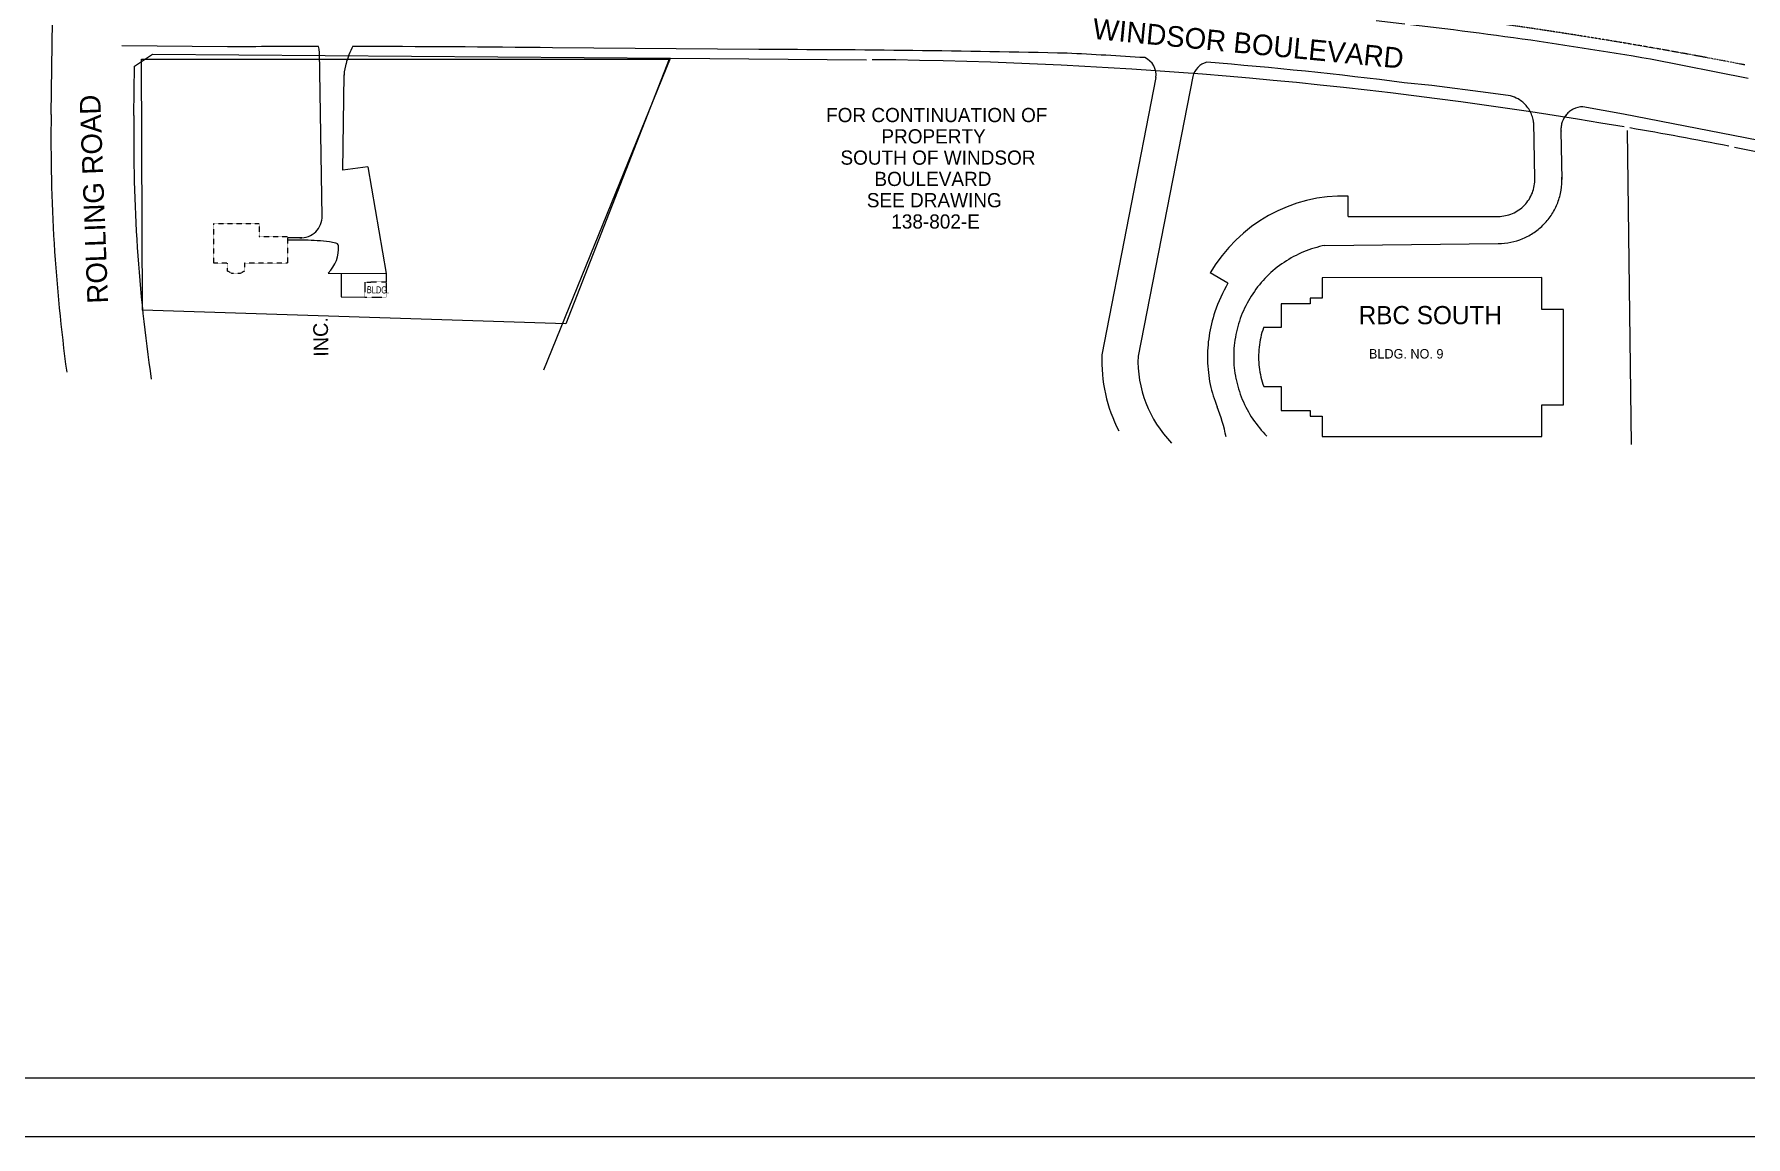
# Model space of a CAD drawing. Header units: inches. Extents: x -46627 to 16189, y -40789 to 47130.
# Drawn here: x -37941 to -20569, y 11291 to 22480 of the extents above; entities that cross this region are included whole.
import ezdxf
from ezdxf.enums import TextEntityAlignment as Align

# ---------------------------------------------------------------- set-up
doc = ezdxf.new("R2010")
doc.units = ezdxf.units.IN
doc.header["$MEASUREMENT"] = 0
for name, pattern in [('DASHED', [0.75, 0.5, -0.25]), ('DIVIDE', [1.25, 0.5, -0.25, 0, -0.25, 0, -0.25]), ('HIDDEN', [0.375, 0.25, -0.125]), ('HIDDEN2', [0.1875, 0.125, -0.0625])]:
    doc.linetypes.add(name, pattern=pattern)
for name, color, linetype in [('19', 7, 'CONTINUOUS'), ('4', 7, 'CONTINUOUS'), ('41', 7, 'CONTINUOUS'), ('55', 7, 'CONTINUOUS'), ('56', 7, 'CONTINUOUS'), ('6', 7, 'CONTINUOUS'), ('7', 7, 'CONTINUOUS'), ('8', 7, 'CONTINUOUS'), ('9', 7, 'CONTINUOUS')]:
    doc.layers.add(name, color=color, linetype=linetype)
doc.styles.add('txt', font='TXT', dxfattribs={"height": 0.2})

msp = doc.modelspace()

# ---------------------------------------------------------------- linework, layer by layer
at = {"layer": '19', "color": 62, "linetype": 'Continuous'}
for p, q in [((-34826.3192, 20055.0294), (-34824.3428, 19815.0042)), ((-34370.2724, 20051.2302), (-34369.5812, 19967.2326)), ((-34824.3428, 19815.0042), (-34584.3176, 19813.005))]:
    msp.add_line(p, q, dxfattribs=at)
at = {"layer": '4', "color": 1, "linetype": 'Continuous'}
for p, q in [((-35979.1004, 22352.7594), (-37051.2824, 22363.809)), ((-35018.8868, 20627.6238), (-35047.1624, 22307.8578)), ((-30586.7672, 22324.5426), (-32679.1148, 22342.8594)), ((-34807.0928, 21101.0682), (-34796.81, 22066.2402)), ((-20544.4412, 22031.1846), (-21537.1352, 22225.677)), ((-26556.9104, 22039.761), (-27104.5484, 19227.8586)), ((-26180.948, 22050.1602), (-26737.7756, 19214.0094)), ((-21810.44, 21667.2546), (-22223.0516, 21744.2838)), ((-22711.0436, 21017.8086), (-22722.0152, 21583.5258)), ((-13982.6588, 20145.4158), (-21810.44, 21667.2546)), ((-22434.5684, 21006.2658), (-22444.6664, 21495.1974)), ((-34554.7232, 21134.3814), (-34807.0928, 21101.0682)), ((-34554.7232, 21134.3814), (-34370.2724, 20051.2302)), ((-24605.8556, 20630.7234), (-24605.8832, 20838.0438)), ((-24605.8556, 20630.7234), (-23081.0336, 20630.9178)), ((-35223.5492, 20414.235), (-35369.2952, 20414.2026)), ((-35192.9864, 20390.241), (-35369.2904, 20390.2026)), ((-24841.046, 20336.6742), (-23080.9856, 20354.679)), ((-34958.3324, 20056.1298), (-34370.2724, 20051.2302)), ((-25824.9644, 19953.7866), (-26004.3704, 20057.3694))]:
    msp.add_line(p, q, dxfattribs=at)
msp.add_lwpolyline([(-22955.7992, 21853.8102), (-23183.612, 21885.4986), (-23755.4612, 21959.301), (-24036.38, 21987.561)], dxfattribs=at)
for centre, radius, start, end in [((-29048.0151, -21366.6513, 0), 44235.0239, 80.22452529, 83.86624971), ((-34924.2485, -178535.4932, 0), 200890.5767, 90.037961111, 90.300936111), ((-35191.0212, 22301.4797), 144, 359.38961111, 21.83543611), ((-34020.3845, 21993.2607), 778.257, 151.9978, 166.14196667), ((-34924.2485, -178535.4932, 0), 200890.5767, 89.359777778, 89.938744444), ((-30791.1997, -123540.0123, 0), 145864.805, 88.690713889, 89.919675), ((-29500.5199, -20844.9823, 0), 43180.0142, 86.23939167, 87.28914167), ((-26747.304, 22066.8968), 192.0974, 351.88991667, 65.75916667), ((-34324.7755, 22040.5577), 472.7324, 161.74805278, 176.92769167), ((-25993.8032, 22009.5487), 192.0974, 103.78936389, 167.76104722), ((-29500.5199, -20844.9823, 0), 43180.0142, 82.73039444, 85.40274167), ((-23036.7339, 21547.8551), 316.479, 60.34464577, 75.18287545), ((-23036.752, 21547.8238, 0), 316.5152, 49.5715, 60.34459444), ((-23036.7785, 21547.7926, 0), 316.556, 38.79934167, 49.57151111), ((-23036.8051, 21547.7711, 0), 316.5903, 28.02797778, 38.79936667), ((-22215.301, 21514.2862, 0), 230.1295, 117.34135278, 128.2031), ((-22215.3087, 21514.3006, 0), 230.1132, 91.92829722, 117.34131389), ((-23036.8255, 21547.76, 0), 316.6135, 17.25715, 28.02801389), ((-23036.8337, 21547.7572, 0), 316.6222, 6.48652778, 17.25719444), ((-22215.1605, 21514.2169), 230.2927, 171.64174147, 184.73736702), ((-22215.2113, 21514.223, 0), 230.2415, 160.783175, 171.6414), ((-22215.2461, 21514.2357, 0), 230.2044, 139.06470207, 160.78331632), ((-22215.2856, 21514.2668, 0), 230.1543, 128.203125, 139.06409167), ((-23082.1663, 21003.3123), 647.6051, 350.443525, 1.968925), ((-23082.1956, 21003.3119), 647.6344, 1.96887222, 2.220525), ((-23081.9728, 21003.3143), 371.2112, 327.39036389, 338.91746944), ((-23082.0171, 21003.3315), 371.2587, 338.91744444, 350.44356667), ((-23082.0515, 21003.3376), 371.2936, 350.443525, 1.968925), ((-23082.1063, 21003.3018), 647.5442, 338.91744444, 350.44356667), ((-24650.7248, 19275.4219), 1563.2652, 88.35628056, 149.98664722), ((-23081.8718, 21003.2208), 371.0718, 292.80291944, 304.33291111), ((-23081.8934, 21003.252), 371.1098, 304.33295, 315.86215556), ((-23081.9287, 21003.286), 371.1587, 315.862175, 327.39036667), ((-23082.0291, 21003.2717), 647.4614, 327.39036389, 338.91746944), ((-35235.0518, 20629.9283), 216, 266.97263333, 1.70788889), ((-23089.5642, 21024.4512), 393.6259, 271.2417971, 292.63742321), ((-23081.8906, 21003.1631), 647.2845, 304.33295, 315.86215556), ((-23081.9521, 21003.2224), 647.3699, 315.862175, 327.39036667), ((-35260.0018, 17556.4901), 2834.5436, 83.59132222, 88.64526944), ((-35201.6754, 20307.7058), 350.0092, 314.046875, 4.21416389), ((-34991.7773, 20034.8878), 341.8433, 71.14721389, 81.90006667), ((-34880.4448, 20330.4102), 27.9952, 6.18467778, 91.78106111), ((-24616.1446, 19208.3237, 0), 1150.5461, 101.27237222, 112.52497778), ((-23089.1909, 21023.364), 668.7353, 270.70302716, 292.70989029), ((-23081.8529, 21003.1086), 647.2182, 292.80291944, 304.33291111), ((-24616.0573, 19208.1749, 0), 1150.7194, 123.77726944, 135.02874444), ((-24616.1204, 19208.2679, 0), 1150.6069, 112.525025, 123.77723333), ((-24615.9531, 19208.0713, 0), 1150.8662, 135.02876389, 146.27928056), ((-24409.1077, 19137.2213, 0), 1634.5219, 150.026725, 161.29), ((-24615.8206, 19207.9829, 0), 1151.0255, 146.27928333, 157.52876389), ((-24605.1788, 19203.6682, 0), 1427.4977, 161.29160833, 171.28565833), ((-24615.6855, 19207.9266, 0), 1151.1719, 157.52874444, 168.77726944), ((-24605.0668, 19203.6503, 0), 1427.611, 171.28562778, 181.27915), ((-24615.5748, 19207.9039, 0), 1151.2849, 168.77723333, 180.025025), ((-25542.0124, 19168.8561), 1563.6497, 177.8375, 207.19948889), ((-25542.0124, 19168.8561), 1196.6155, 177.8375, 224.41433333), ((-24605.0068, 19203.6508, 0), 1427.671, 181.27911667, 191.27235833), ((-24615.5145, 19207.903, 0), 1151.3451, 180.02497778, 191.272375), ((-24615.6831, 19214.5426, 0), 1151.3451, 191.27232222, 202.51971944), ((-24643.8058, 19230.4372), 1395.2674, 192.66268056, 202.36432778), ((-24615.7384, 19214.5187, 0), 1151.2849, 202.51967222, 213.76746389), ((-27771.1302, 17986.608), 1970.499, 11.90649167, 21.21112222), ((-24615.8319, 19214.4553, 0), 1151.1719, 213.76742778, 225.01595278)]:
    msp.add_arc(centre, radius, start, end, dxfattribs=at)
at = {"layer": '41', "color": 94, "linetype": 'Continuous', "elevation": -0.0012}
msp.add_lwpolyline([(-36852.3836, 22228.209), (-31495.316, 22228.209), (-32545.6424, 19540.8606), (-36843.0692, 19678.2774)], close=True, dxfattribs=at)
at = {"layer": '55', "color": 7, "linetype": 'DASHED'}
msp.add_line((3547.4056, 11290.7454), (-46627.2896, 11290.7454), dxfattribs=at)
at = {"layer": '55', "color": 7, "linetype": 'Continuous'}
msp.add_lwpolyline([(-46029.9716, 46521.7554), (-46029.9716, 11888.0634), (2950.0876, 11888.0634), (2950.0876, 46532.5074), (-46029.9716, 46532.5074)], dxfattribs=at)
at = {"layer": '56', "color": 7, "linetype": 'Continuous'}
msp.add_line((-46029.9716, 11888.0634), (-18551.4668, 11888.0634), dxfattribs=at)
at = {"layer": '6', "color": 7, "linetype": 'Continuous'}
for p, q in [((-22637.8832, 20009.4138), (-24870.458, 20009.1138)), ((-22637.8832, 20009.4138), (-24870.458, 20009.1138)), ((-24870.458, 20009.1138), (-24870.4436, 19801.9242)), ((-24870.458, 20009.1138), (-24870.4436, 19801.9242)), ((-22637.84, 19687.1166), (-22637.8832, 20009.4138)), ((-22637.84, 19687.1166), (-22637.8832, 20009.4138)), ((-24991.2356, 19744.3626), (-25284.7112, 19744.3134)), ((-24991.2356, 19744.3626), (-25284.7112, 19744.3134)), ((-25284.7112, 19744.3134), (-25284.68, 19502.5686)), ((-25284.7112, 19744.3134), (-25284.68, 19502.5686)), ((-24870.4436, 19801.9242), (-24991.256, 19801.9146)), ((-24870.4436, 19801.9242), (-24991.256, 19801.9146)), ((-24991.256, 19801.9146), (-24991.2356, 19744.3626)), ((-24991.256, 19801.9146), (-24991.2356, 19744.3626)), ((-22419.1892, 19687.137), (-22637.84, 19687.1166)), ((-22419.1892, 19687.137), (-22637.84, 19687.1166)), ((-22419.08, 18720.2406), (-22419.1892, 19687.137)), ((-22419.08, 18720.2406), (-22419.1892, 19687.137)), ((-25284.68, 19502.5686), (-25464.6896, 19502.5386)), ((-25284.68, 19502.5686), (-25464.6896, 19502.5386)), ((-25461.404, 18903.993), (-25284.596, 18904.0182)), ((-25461.404, 18903.993), (-25284.596, 18904.0182)), ((-25284.596, 18904.0182), (-25284.5696, 18662.2962)), ((-25284.596, 18904.0182), (-25284.5696, 18662.2962)), ((-25284.5696, 18662.2962), (-24991.0904, 18662.3226)), ((-25284.5696, 18662.2962), (-24991.0904, 18662.3226)), ((-24991.0904, 18662.3226), (-24991.1036, 18604.7622)), ((-24991.0904, 18662.3226), (-24991.1036, 18604.7622)), ((-24991.1036, 18604.7622), (-24870.2732, 18604.8006)), ((-24991.1036, 18604.7622), (-24870.2732, 18604.8006)), ((-24870.2732, 18604.8006), (-24870.2336, 18397.6038)), ((-24870.2732, 18604.8006), (-24870.2336, 18397.6038)), ((-22637.7032, 18720.201), (-22419.08, 18720.2406)), ((-22637.7032, 18720.201), (-22419.08, 18720.2406)), ((-22637.6564, 18397.8918), (-22637.7032, 18720.201)), ((-22637.6564, 18397.8918), (-22637.7032, 18720.201))]:
    msp.add_line(p, q, dxfattribs=at)
at = {"layer": '6', "color": 7, "linetype": 'HIDDEN'}
for p, q in [((-34585.5668, 19964.6238), (-34369.5812, 19967.2326)), ((-34585.5668, 19964.6238), (-34584.3176, 19813.005)), ((-34584.3176, 19813.005), (-34368.296, 19811.2062)), ((-34369.5812, 19967.2326), (-34368.296, 19811.2062))]:
    msp.add_line(p, q, dxfattribs=at)
at = {"layer": '6', "color": 2, "linetype": 'Continuous'}
msp.add_line((-24870.2336, 18397.6038), (-22637.6564, 18397.8918), dxfattribs=at)
at = {"layer": '6', "color": 7, "linetype": 'HIDDEN2'}
msp.add_lwpolyline([(-36117.35, 20559.7134), (-35657.0048, 20559.7794), (-35657.0012, 20427.381), (-35369.2976, 20427.4242), (-35369.2388, 20156.937), (-35806.5596, 20156.8674), (-35806.5608, 20076.3246), (-35846.5244, 20053.2666), (-35939.2604, 20053.2618), (-35979.1724, 20076.2706), (-35979.2156, 20156.8542), (-36117.2996, 20156.8374)], close=True, dxfattribs=at)
at = {"layer": '6', "color": 7, "linetype": 'Continuous'}
for centre, radius, start, end in [((-24616.1608, 19207.3366), 898.0241, 160.8874, 173.83896111), ((-24616.1305, 19207.3322), 898.0547, 173.83888611, 186.79015278), ((-24616.163, 19207.3271), 898.0219, 186.790075, 199.74165833)]:
    msp.add_arc(centre, radius, start, end, dxfattribs=at)
at = {"layer": '7', "color": 32, "linetype": 'Continuous'}
for p, q in [((-37769.54, 21665.829), (-37738.9148, 23853.7338)), ((-36922.6016, 22155.6234), (-36739.8248, 22279.1538)), ((-36739.8248, 22279.1538), (-31483.2692, 22237.3578)), ((-36929.6228, 21655.449), (-36922.6016, 22155.6234)), ((-21774.0116, 21503.6658), (-21732.5312, 18317.7714)), ((-20682.7544, 21332.6898), (-14063.1584, 20038.3086))]:
    msp.add_line(p, q, dxfattribs=at)
msp.add_lwpolyline([(-32767.8824, 19074.837), (-31483.2692, 22237.3578), (-29494.8416, 22221.5478)], dxfattribs=at)
for centre, radius, start, end in [((-29843.1441, -25357.1869), 47580, 80.27257222, 89.50831944), ((-20162.6037, 21419.4185), 17608.68, 179.1982, 187.73195), ((-20162.6037, 21419.4185), 16768.68, 179.19349722, 188.36227778), ((-29843.1441, -25357.1869), 47580, 78.97201667, 80.20031944)]:
    msp.add_arc(centre, radius, start, end, dxfattribs=at)
at = {"layer": '9', "color": 3, "linetype": 'DIVIDE'}
msp.add_arc((-29843.0673, -25357.2178), 48420.0302, 78.97161389, 83.80683611, dxfattribs=at)
at = {"layer": '9', "color": 5, "linetype": 'Continuous'}
for centre, radius, start, end in [((-22215.2631, 21514.2472, 0), 230.1841, 139.0641, 149.92413056), ((-22215.1829, 21514.2203, 0), 230.2701, 182.49893611, 184.73881667)]:
    msp.add_arc(centre, radius, start, end, dxfattribs=at)

# ---------------------------------------------------------------- texts
at = {"layer": '19', "color": 62, "linetype": 'Continuous', "style": 'txt', "width": 0.683617}
msp.add_text('BLDG.', height=72, rotation=359.25612538, dxfattribs=at).set_placement((-34565.2424, 19851.3882))
at = {"layer": '4', "color": 1, "linetype": 'Continuous', "style": 'txt'}
for s, height, rotation, width, p in [('WINDSOR BOULEVARD', 209.5308, 354.48726746, 1.002239, (-27205.2764, 22433.847)), ('ROLLING ROAD', 209.892, 92.20919551, 1.000051, (-37190.6924, 19750.4934))]:
    msp.add_text(s, height=height, rotation=rotation, dxfattribs=dict(at, width=width)).set_placement(p)
at = {"layer": '6', "color": 7, "linetype": 'Continuous', "style": 'txt'}
for s, height, p in [('RBC SOUTH', 184.57404, (-23771.7101, 19537.1307)), ('BLDG. NO. 9', 96, (-24015.848, 19188.7638))]:
    msp.add_text(s, height=height, dxfattribs=at).set_placement(p, align=Align.CENTER)
at = {"layer": '7', "color": 7, "linetype": 'Continuous', "style": 'txt'}
for s, width, p in [('FOR CONTINUATION OF', 0.9998, (-28780.7708, 21587.8374)), ('SOUTH OF WINDSOR', 1.0002, (-28768.238, 21155.7258)), ('BOULEVARD', 0.999592, (-28819.3136, 20939.6706)), ('SEE DRAWING', 1.000067, (-28805.726, 20723.6154)), ('138-802-E', 0.999592, (-28792.6844, 20507.5602))]:
    msp.add_text(s, height=144.0372, dxfattribs=dict(at, width=width)).set_placement(p, align=Align.CENTER)
msp.add_text('PROPERTY', height=144.0372, dxfattribs=at).set_placement((-28813.0916, 21371.7834), align=Align.CENTER)
at = {"layer": '8', "color": 52, "linetype": 'Continuous', "style": 'txt', "width": 1.004259}
msp.add_text('INC.', height=149.316, rotation=91.13677578, dxfattribs=at).set_placement((-34953.896, 19208.3574))

doc.saveas('drawing.dxf')
